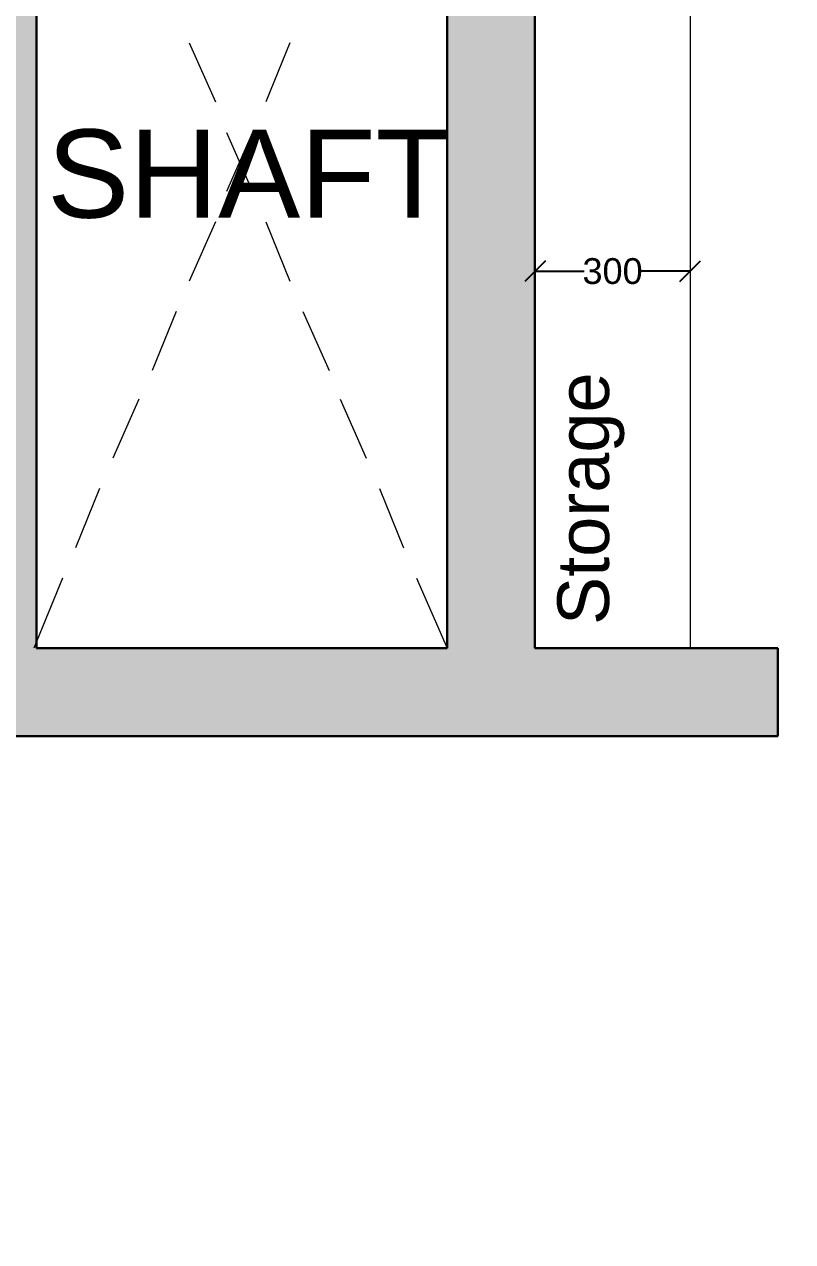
# Model space of a CAD drawing. Header units: millimetres. Extents: x 75500 to 345360, y -224327 to 19532.
# Drawn here: x 216293 to 217781, y 10123 to 12480 of the extents above; entities that cross this region are included whole.
import ezdxf

# ---------------------------------------------------------------- set-up
doc = ezdxf.new("R2010")
doc.units = ezdxf.units.MM
doc.header["$LTSCALE"] = 0.01
doc.layers.add('A- Ele 4', color=250, linetype='Continuous', lineweight=15, true_color=0x333333)
for name, color, linetype, lineweight in [('A-WALL', 7, 'Continuous', 30), ('funiture', 11, 'Continuous', 5), ('hatch', 251, 'Continuous', 0)]:
    doc.layers.add(name, color=color, linetype=linetype, lineweight=lineweight)
doc.styles.add('Arial$001H0', font='arial.ttf')
doc.styles.get("Standard").update_dxf_attribs({"font": 'arial.ttf'})
doc.dimstyles.get("Standard").update_dxf_attribs({"dimtxt": 50, "dimasz": 30, "dimexe": 0.18, "dimexo": 0.0625, "dimgap": 0.09, "dimtad": 0, "dimdec": 0, "dimzin": 0, "dimdsep": 46, "dimtxsty": 'Standard', "dimblk": 'ARCHTICK', "dimtsz": 20, "dimcen": 0.09, "dimse1": 1, "dimse2": 1, "dimadec": 0, "dimazin": 0, "dimtfac": 1, "dimtdec": 4, "dimtofl": 0, "dimtmove": 0, "dimatfit": 3, "dimldrblk": 'ARCHTICK', "dimfxl": 1, "dimtolj": 1, "dimtzin": 0, "dimarcsym": 0})

# ---------------------------------------------------------------- blocks, each defined once
blk = doc.blocks.new('*D81')
at = {"layer": 'Defpoints', "color": 0, "transparency": 16777216}
for p in [(217582.2, 12002.4), (217282.2, 11943.9), (217582.2, 11943.9)]:
    blk.add_point(p, dxfattribs=at)
at = {"layer": 'hatch', "color": 0, "lineweight": -2, "transparency": 16777216}
for p, q in [((217302.2, 12022.4), (217262.2, 11982.4)), ((217562.2, 11982.4), (217602.2, 12022.4)), ((217282.2, 12002.4), (217376.9, 12002.4)), ((217582.2, 12002.4), (217487.4, 12002.4))]:
    blk.add_line(p, q, dxfattribs=at)
at = {"layer": 'hatch', "color": 0, "transparency": 16777216, "insert": (217432.2, 12002.4), "char_height": 50, "attachment_point": 5}
blk.add_mtext('\\A1;300', dxfattribs=at)
blk = doc.blocks.new('_ARCHTICK')
at = {"color": 0, "linetype": 'ByBlock', "const_width": 0.15}
blk.add_lwpolyline([(-0.5, -0.5), (0.5, 0.5)], dxfattribs=at)

msp = doc.modelspace()

# ---------------------------------------------------------------- hatches: boundary and pattern name
at = {"layer": 'hatch'}
h = msp.add_hatch(color=256, dxfattribs=at)
h.dxf.hatch_style = 1
h.paths.add_polyline_path([(219542, 17592.4), (219542, 16527.4), (221012, 16527.4), (221012, 17592.4)])
h.paths.add_polyline_path([(219827.3, 17149.1), (219827.3, 16884.4), (220681.5, 16884.4), (220681.5, 17149.1)], flags=16)
h.paths.add_polyline_path([(228042, 17592.4), (228042, 16452.4), (229042, 16452.4), (229042, 17592.4)], flags=16)
h.paths.add_polyline_path([(228123.5, 17149.1), (228123.5, 16884.4), (228977.7, 16884.4), (228977.7, 17149.1)], flags=0)
h.paths.add_polyline_path([(229212, 17592.4), (229212, 16452.4), (230012, 16452.4), (230012, 17592.4)], flags=16)
h.paths.add_polyline_path([(229215, 17126), (229215, 16858.5), (229960.4, 16858.5), (229960.4, 17126)], flags=0)
h.paths.add_polyline_path([(227272, 16452.4), (227272, 17592.4), (227872, 17592.4), (227872, 16452.4)], flags=16)
h.paths.add_polyline_path([(227278.5, 17160.4), (227278.5, 16881.9), (227861.3, 16881.9), (227861.3, 17160.4)], flags=0)
h.paths.add_polyline_path([(208347, 14272.4), (209597, 14272.4), (209597, 14102.4), (208547, 14102.4), (208547, 9927.4), (213877, 9927.4), (213877, 10052.4), (213945.4, 10052.4), (213953.9, 10052.4), (214047, 10052.4), (214047, 10043.9), (214047, 9927.4), (214203.5, 9927.4), (214212, 9927.4), (214212, 9838.5), (214212, 9830), (214212, 9757.4), (210497, 9757.4), (210497, 8957.4), (210327, 8957.4), (210327, 9757.4), (208547, 9757.4), (208547, 9657.4), (208347, 9657.4)])
h.paths.add_polyline_path([(225942.1, 5837.4), (225942.1, 6037.4), (226042, 6037.4), (226042, 7572.4), (225957, 7572.4), (225957, 7742.4), (226687, 7742.4), (226687, 8762.4), (226857, 8762.4), (226857, 7742.4), (228098.9, 7742.4), (228107.4, 7742.4), (228107.4, 7653.5), (228107.4, 7640.8), (228107.4, 7572.4), (227172, 7572.4), (227172, 7476.5), (227103.6, 7476.5), (227090.9, 7476.5), (227002, 7476.5), (227002, 7489.2), (227002, 7572.4), (226212, 7572.4), (226212, 6037.4), (227002, 6037.4), (227002, 6689.2), (227002, 6697.7), (227090.9, 6697.7), (227103.6, 6697.7), (227172, 6697.7), (227172, 6037.4), (230052, 6037.4), (230052, 7572.4), (229952, 7572.4), (229952, 7742.4), (230052, 7742.4), (230052, 12627.4), (226857, 12627.4), (226857, 9712.4), (226687, 9712.4), (226687, 12797.4), (228182, 12797.4), (228182, 12927.4), (228254.6, 12927.4), (228263.1, 12927.4), (228352, 12927.4), (228352, 12914.7), (228352, 12797.4), (230222, 12797.4), (230222, 5837.4)])
h.paths.add_polyline_path([(216047, 11191.3), (216047, 11199.7), (216047, 11272.4), (216147, 11272.4), (216147, 13312.4), (216317, 13312.4), (216317, 13164.4), (216317, 13155.9), (216317, 13062.8), (216317, 13054.4), (216317, 11272.4), (217112, 11272.4), (217112, 13054.4), (217112, 13062.8), (217112, 13155.9), (217112, 13164.4), (217112, 13312.4), (219092, 13312.4), (219092, 14272.4), (219372, 14272.4), (219372, 14382.4), (219542, 14382.4), (219542, 14272.4), (219682, 14272.4), (219682, 14102.4), (219262, 14102.4), (219262, 11102.4), (218617, 11102.4), (218617, 11272.4), (219092, 11272.4), (219092, 13142.4), (217282, 13142.4), (217282, 11272.4), (217752, 11272.4), (217752, 11102.4), (216059.7, 11102.4), (216047, 11102.4)])
h.paths.add_polyline_path([(213667, 14102.4), (213667, 14272.4), (216317, 14272.4), (216317, 14002.4), (216147, 14002.4), (216147, 14102.4), (214567, 14102.4), (214567, 13625.8), (214567, 13477.6), (214567, 12004.6), (214567, 11407.8), (214567, 11272.4), (215197, 11272.4), (215197, 11199.7), (215196.2, 11199.7), (215196.2, 11191.3), (215197, 11191.3), (215197, 11102.4), (215187.8, 11102.4), (214047, 11102.4), (214047, 10965.1), (214047, 10952.4), (213953.9, 10952.4), (213945.4, 10952.4), (213877, 10952.4), (213877, 11102.4), (213756.3, 11102.4), (213747, 11102.4), (213747, 11272.4), (214397, 11272.4), (214397, 14102.4)])
h.paths.add_polyline_path([(211597, 14272.4), (212917, 14272.4), (212917, 14102.4), (212817, 14102.4), (212817, 11272.4), (212897, 11272.4), (212897, 11199.7), (212897, 11191.3), (212897, 11102.4), (212884.3, 11102.4), (212647, 11102.4), (212647, 14102.4), (211597, 14102.4)])
h.paths.add_polyline_path([(220917, 14102.4), (220917, 14272.4), (221012, 14272.4), (221012, 14382.4), (221182, 14382.4), (221182, 14272.4), (224932, 14272.4), (224932, 14102.4)])
h.paths.add_polyline_path([(208347, 7377.4), (208347, 5837.4), (208547, 5837.4), (208547, 7377.4)])
h.paths.add_polyline_path([(221182, 17592.4), (221182, 17762.4), (219542, 17762.4), (219542, 19362.4), (219978, 19362.4), (220126.1, 19362.4), (221514.5, 19362.4), (222115.5, 19362.4), (222242, 19362.4), (222242, 17762.4), (222147, 17762.4), (222147, 17592.4), (225962, 17592.4), (225962, 14272.4), (225832, 14272.4), (225832, 14102.4), (228182, 14102.4), (228182, 13957.4), (228254.6, 13957.4), (228263.1, 13957.4), (228352, 13957.4), (228352, 13965.8), (228352, 14102.4), (230212, 14102.4), (230212, 17762.4), (227102, 17762.4), (227102, 16452.4), (227091.3, 16452.4), (227082, 16452.4), (227082, 16363.5), (227082.8, 16363.5), (227082.8, 16350.8), (227082, 16350.8), (227082, 16282.4), (227102, 16282.4), (228842, 16282.4), (228842, 16195.9), (228842, 16182.4), (228935.1, 16182.4), (228935.1, 16183.2), (228943.6, 16183.2), (228943.6, 16182.4), (229012, 16182.4), (229012, 16282.4), (230012, 16282.4), (230012, 14272.4), (229012, 14272.4), (229012, 15332.4), (228943.6, 15332.4), (228935.1, 15332.4), (228842, 15332.4), (228842, 15323.9), (228842, 14272.4), (226132, 14272.4), (226132, 16282.4), (226232, 16282.4), (226232, 16350.8), (226232, 16363.5), (226232, 16452.4), (226223.5, 16452.4), (226132, 16452.4), (226132, 17762.4), (222412, 17762.4), (222412, 19532.4), (219372, 19532.4), (219372, 16232.4), (219542, 16232.4), (219542, 16357.4), (219661.7, 16357.4), (219681.7, 16357.4), (219731.7, 16357.4), (219751.7, 16357.4), (219801.7, 16357.4), (219821.7, 16357.4), (219871.7, 16357.4), (219891.7, 16357.4), (220131.6, 16357.4), (220131.6, 16527.4), (220910.4, 16527.4), (220910.4, 16357.4), (221012, 16357.4), (221012, 16132.4), (221182, 16132.4)])
h.paths.add_polyline_path([(215382, 6827.4), (215382, 6037.4), (217847, 6037.4), (217847, 8002.4), (217777, 8002.4), (217777, 8003.1), (217785.5, 8003.1), (217785.5, 8015.8), (217777, 8015.8), (217777, 8104.6), (217777, 8113.1), (217777, 8172.4), (218237, 8172.4), (218237, 8134.3), (218237, 8058.1), (218237, 8002.4), (218017, 8002.4), (218017, 6037.4), (218177, 6037.4), (218177, 5837.4), (210227, 5837.4), (210227, 6037.4), (210327, 6037.4), (210327, 6842.4), (210497, 6842.4), (210497, 6037.4), (215212, 6037.4), (215212, 6827.4)])
h.paths.add_polyline_path([(220002, 5837.4), (218877, 5837.4), (218877, 6037.4), (219092, 6037.4), (219092, 8002.4), (219017, 8002.4), (219017, 8172.4), (219092, 8172.4), (219092, 9757.4), (218713.2, 9757.4), (218565, 9757.4), (215382, 9757.4), (215382, 8172.4), (216922, 8172.4), (216922, 8015.8), (216917.8, 8015.8), (216917.8, 8003.1), (216922, 8003.1), (216922, 8002.4), (215212, 8002.4), (215212, 9757.4), (215112, 9757.4), (215112, 9830), (215112, 9838.5), (215112, 9927.4), (215120.5, 9927.4), (219368.5, 9927.4), (219377, 9927.4), (219377, 9838.5), (219377, 9830), (219377, 9757.4), (219262, 9757.4), (219262, 6037.4), (220002, 6037.4)])
h.paths.add_polyline_path([(222432, 6037.4), (222832, 6037.4), (222832, 9757.4), (220277, 9757.4), (220277, 9830), (220277, 9838.5), (220277, 9927.4), (220285.5, 9927.4), (223002, 9927.4), (223002, 7742.4), (223087, 7742.4), (223087, 7572.4), (223002, 7572.4), (223002, 6037.4), (223101.9, 6037.4), (223101.9, 5837.4), (222057, 5837.4), (222057, 6037.4)])

# ---------------------------------------------------------------- linework, layer by layer
at = {"color": 8, "linetype": 'Continuous', "lineweight": 5}
for p, q in [((216612.5, 12444.8), (216663.3, 12330.6)), ((216807.2, 12444.8), (216760.7, 12330.6)), ((216684.5, 12271.3), (216735.3, 12157)), ((216735.3, 12271.3), (216684.5, 12157)), ((216663.3, 12097.8), (216612.5, 11983.5)), ((216760.7, 12097.8), (216807.2, 11983.5)), ((216587.1, 11924.2), (216540.6, 11809.9)), ((216832.6, 11924.2), (216883.4, 11809.9)), ((216515.2, 11754.9), (216464.4, 11640.6)), ((216904.6, 11754.9), (216955.4, 11640.6)), ((216439, 11581.4), (216392.4, 11467.1)), ((216980.8, 11581.4), (217027.3, 11467.1)), ((216367, 11407.8), (216312, 11272.4)), ((217052.7, 11407.8), (217112, 11272.4))]:
    msp.add_line(p, q, dxfattribs=at)
at = {"layer": 'A- Ele 4'}
msp.add_line((217582.2, 13155.9), (217582.2, 11272.4), dxfattribs=at)
at = {"layer": 'A-WALL'}
for p, q in [((216317, 13312.4), (216317, 11272.4)), ((217112, 11272.4), (217112, 13312.4)), ((217282, 11272.4), (217282, 13142.4)), ((217112, 11272.4), (216317, 11272.4)), ((217752, 11272.4), (217282, 11272.4)), ((217752, 11102.4), (217752, 11272.4)), ((216047, 11102.4), (217752, 11102.4))]:
    msp.add_line(p, q, dxfattribs=at)

# ---------------------------------------------------------------- texts
at = {"color": 7, "style": 'Arial$001H0'}
msp.add_text('SHAFT', height=170.65, dxfattribs=at).set_placement((216337.4, 12106.2))
at = {"layer": 'funiture', "style": 'Arial$001H0'}
msp.add_text('Storage', height=100, rotation=90, dxfattribs=at).set_placement((217425.3, 11317.4))

# ---------------------------------------------------------------- dimensions: what is measured, and where the dimension line sits
at = {"layer": 'hatch'}
dim = msp.add_aligned_dim(p1=(217282.2, 11943.9), p2=(217582.2, 11943.9), distance=58.5, dimstyle='Standard', override={"dimdec": 0, "dimblk": 'ARCHTICK'}, dxfattribs=at)
dim.commit()
dim.dimension.update_dxf_attribs({"geometry": '*D81', "text_midpoint": (217432.2, 12002.4)})

doc.saveas('drawing.dxf')
